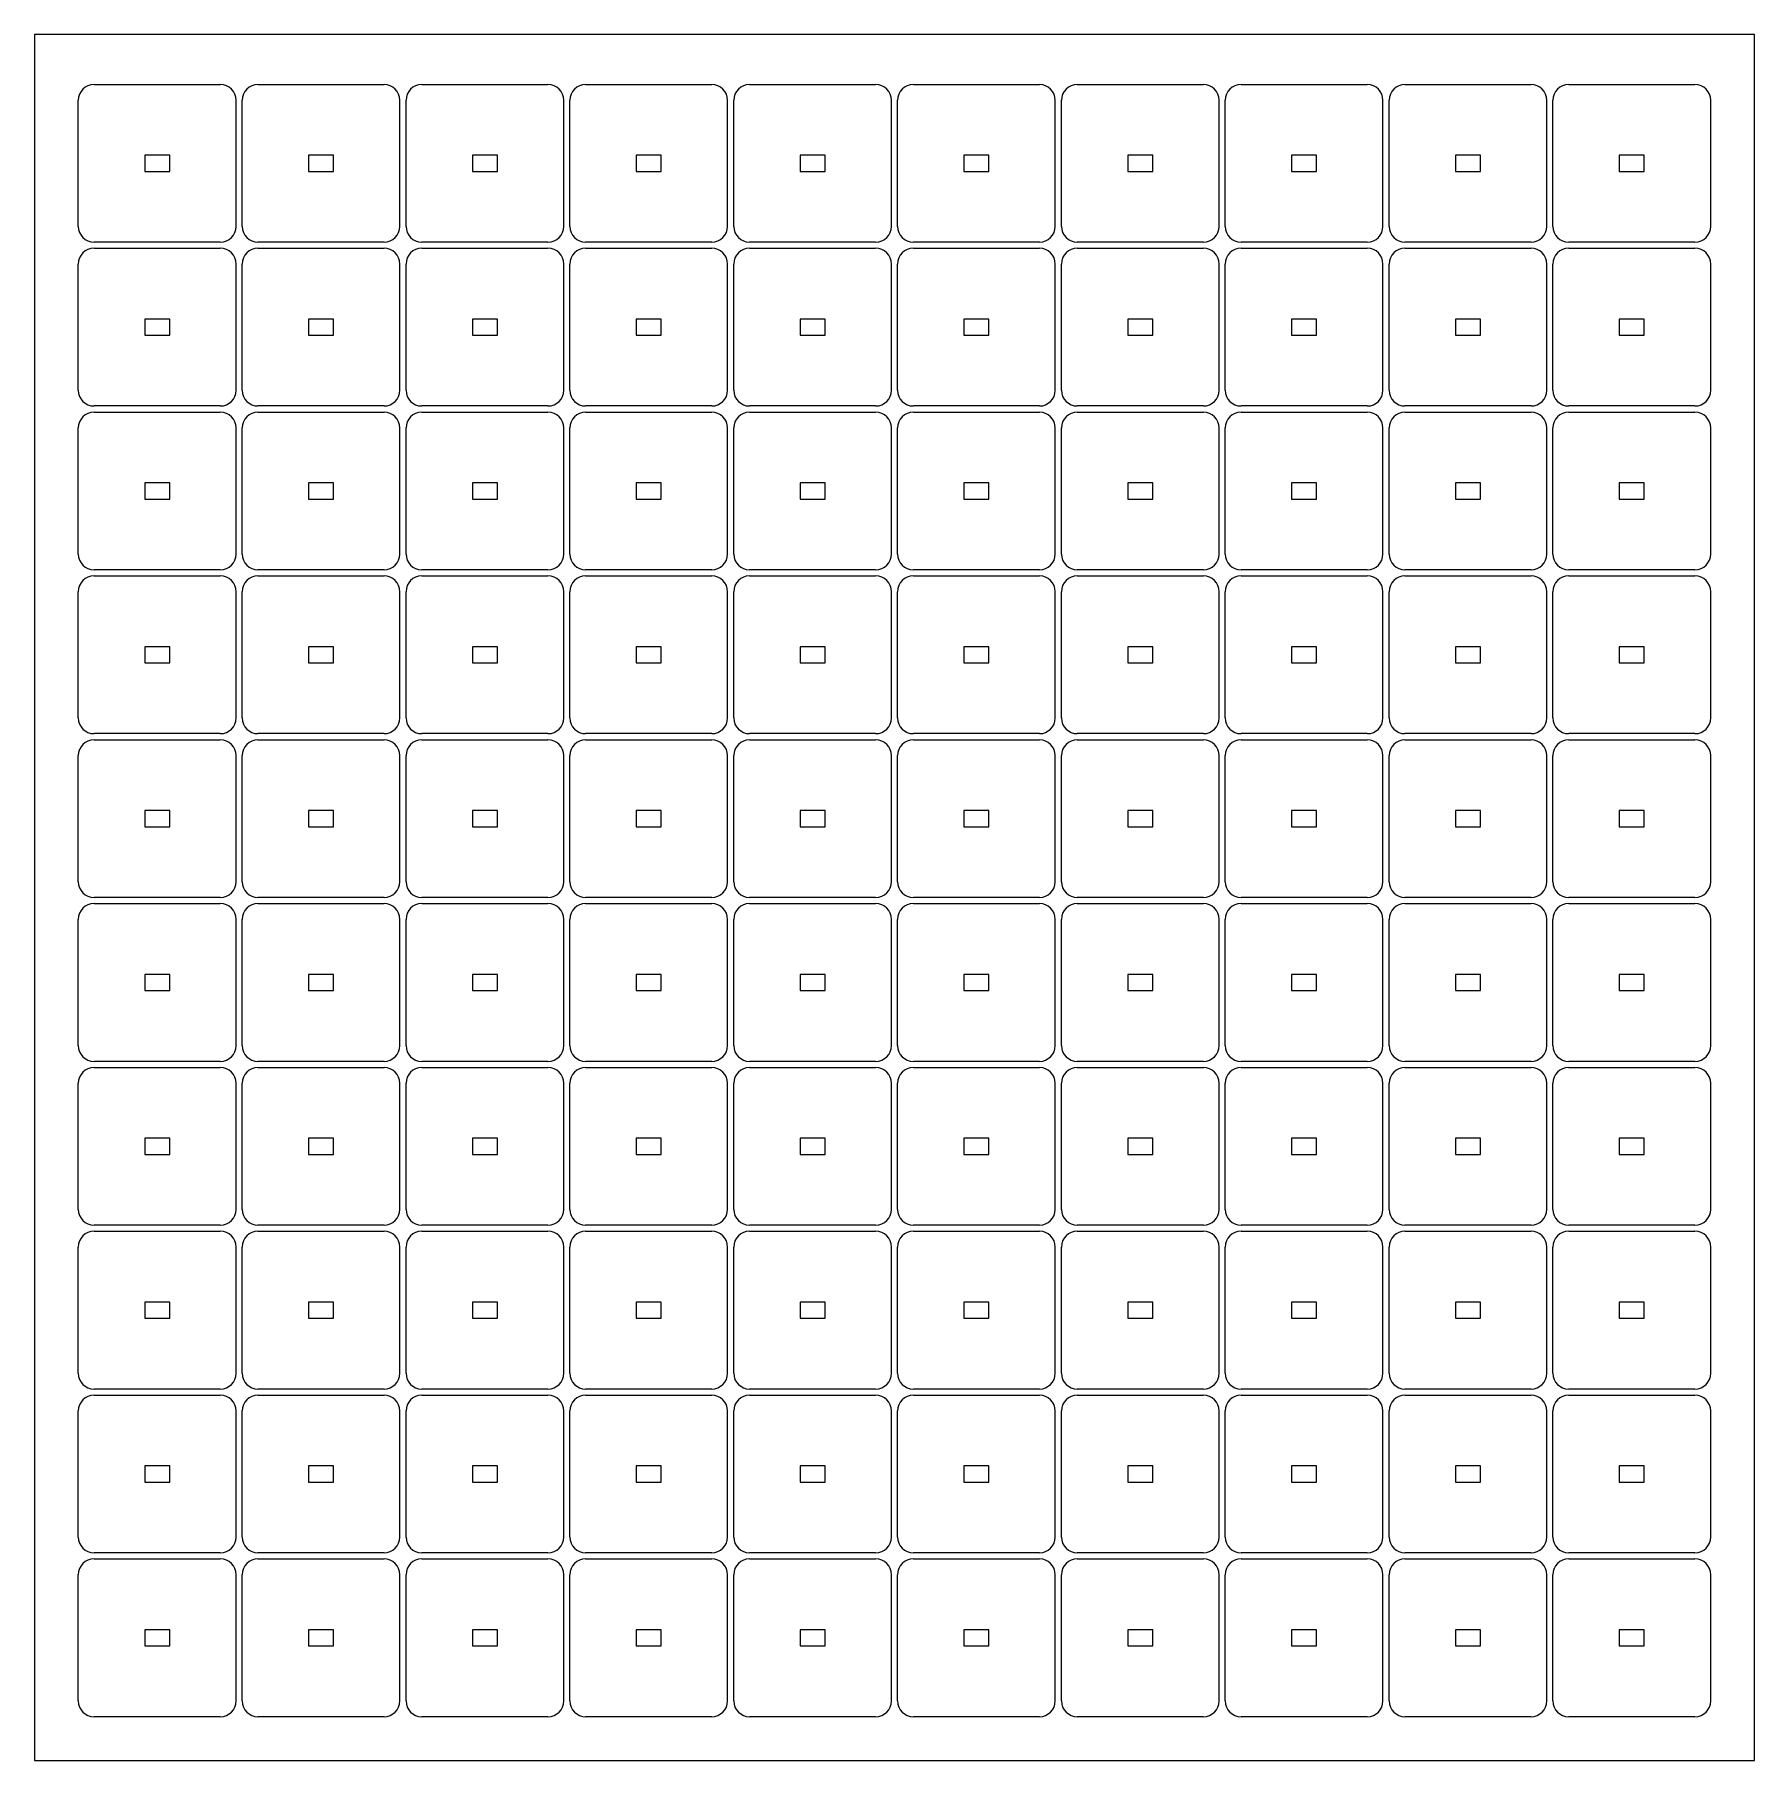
# Model space of a CAD drawing. Extents: x -5 to 191, y -5 to 192.
import ezdxf

# ---------------------------------------------------------------- set-up
doc = ezdxf.new("R2010")
doc.units = 0

# ---------------------------------------------------------------- blocks, each defined once
blk = doc.blocks.new('cap_10')
for p, q in [((-7.2, 9), (7.2, 9)), ((-9, -7.2), (-9, 7.2)), ((9, -7.2), (9, 7.2)), ((7.2, -9), (-7.2, -9))]:
    blk.add_line(p, q)
blk.add_polyline3d([(1.425, 0.925, 0), (-1.425, 0.925, 0), (-1.425, -0.925, 0), (1.425, -0.925, 0), (1.425, 0.925, 0)])
for centre, start, end in [((-7.2, 7.2), 90, 180), ((7.2, 7.2), 0, 90), ((-7.2, -7.2), 180, 270), ((7.2, -7.2), 270, 0)]:
    blk.add_arc(centre, 1.8, start, end)

msp = doc.modelspace()

# ---------------------------------------------------------------- linework, layer by layer
msp.add_polyline3d([(-5, -5, 0), (191.3, -5, 0), (191.3, 192, 0), (-5, 192, 0), (-5, -5, 0)])

# ---------------------------------------------------------------- block references
for p in [(9, 177.3), (27.7, 177.3), (46.4, 177.3), (65.1, 177.3), (83.8, 177.3), (102.5, 177.3), (121.2, 177.3), (139.9, 177.3), (158.6, 177.3), (177.3, 177.3), (9, 158.6), (27.7, 158.6), (46.4, 158.6), (65.1, 158.6), (83.8, 158.6), (102.5, 158.6), (121.2, 158.6), (139.9, 158.6), (158.6, 158.6), (177.3, 158.6), (9, 139.9), (27.7, 139.9), (46.4, 139.9), (65.1, 139.9), (83.8, 139.9), (102.5, 139.9), (121.2, 139.9), (139.9, 139.9), (158.6, 139.9), (177.3, 139.9), (9, 121.2), (27.7, 121.2), (46.4, 121.2), (65.1, 121.2), (83.8, 121.2), (102.5, 121.2), (121.2, 121.2), (139.9, 121.2), (158.6, 121.2), (177.3, 121.2), (9, 102.5), (27.7, 102.5), (46.4, 102.5), (65.1, 102.5), (83.8, 102.5), (102.5, 102.5), (121.2, 102.5), (139.9, 102.5), (158.6, 102.5), (177.3, 102.5), (9, 83.8), (27.7, 83.8), (46.4, 83.8), (65.1, 83.8), (83.8, 83.8), (102.5, 83.8), (121.2, 83.8), (139.9, 83.8), (158.6, 83.8), (177.3, 83.8), (9, 65.1), (27.7, 65.1), (46.4, 65.1), (65.1, 65.1), (83.8, 65.1), (102.5, 65.1), (121.2, 65.1), (139.9, 65.1), (158.6, 65.1), (177.3, 65.1), (9, 46.4), (27.7, 46.4), (46.4, 46.4), (65.1, 46.4), (83.8, 46.4), (102.5, 46.4), (121.2, 46.4), (139.9, 46.4), (158.6, 46.4), (177.3, 46.4), (9, 27.7), (27.7, 27.7), (46.4, 27.7), (65.1, 27.7), (83.8, 27.7), (102.5, 27.7), (121.2, 27.7), (139.9, 27.7), (158.6, 27.7), (177.3, 27.7), (9, 9), (27.7, 9), (46.4, 9), (65.1, 9), (83.8, 9), (102.5, 9), (121.2, 9), (139.9, 9), (158.6, 9), (177.3, 9)]:
    msp.add_blockref('cap_10', p)

doc.saveas('drawing.dxf')
